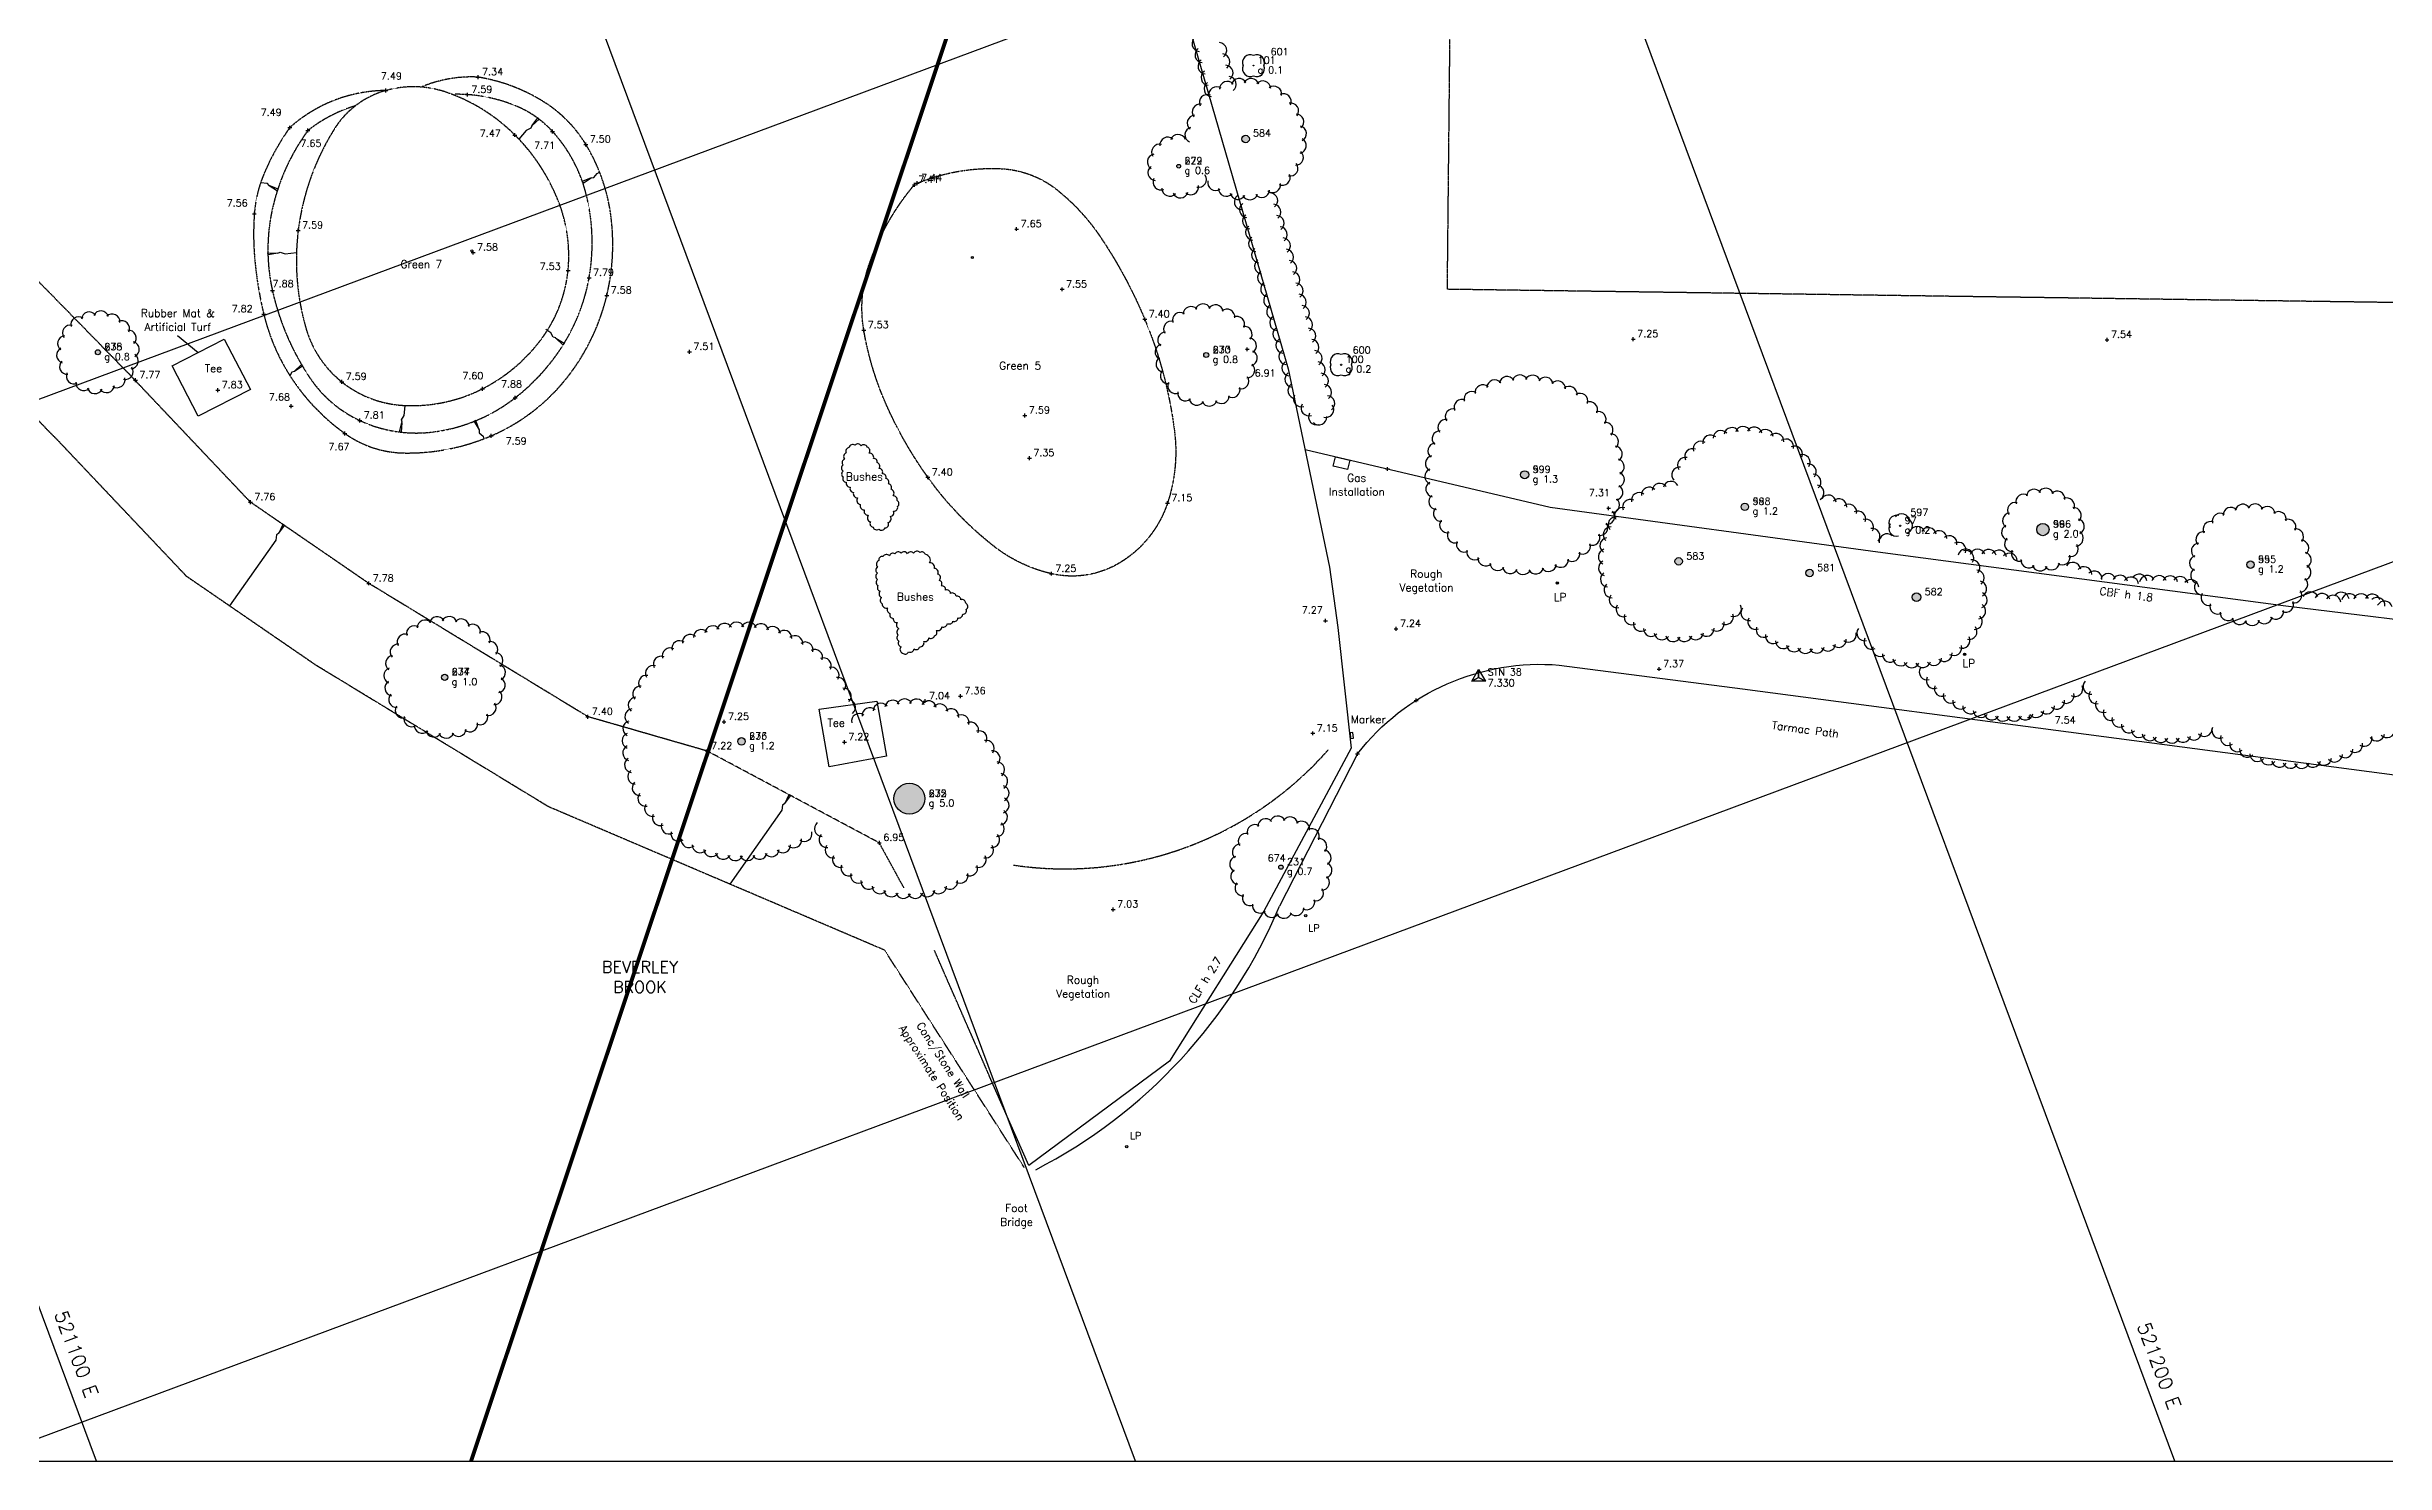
# Model space of a CAD drawing. Extents: x -4000 to 590500, y -6503 to 470250.
# Drawn here: x 92764 to 212822, y -100 to 72631 of the extents above; entities that cross this region are included whole.
import ezdxf
from ezdxf.enums import TextEntityAlignment as Align

# ---------------------------------------------------------------- set-up
doc = ezdxf.new("R2010")
doc.units = 0
doc.header["$LTSCALE"] = 0.0508
doc.linetypes.add('DASHED', pattern=[19.05, 12.7, -6.35])
for name, color, linetype in [('BORDER', 7, 'CONTINUOUS'), ('BOUNDARY', 30, 'CONTINUOUS'), ('CONTROL', 1, 'CONTINUOUS'), ('DETAIL', 5, 'CONTINUOUS'), ('GIRTHTEXT', 4, 'CONTINUOUS'), ('GRID', 253, 'CONTINUOUS'), ('LEVEL', 1, 'CONTINUOUS'), ('OLDNUMBERS', 7, 'CONTINUOUS'), ('ROAD', 4, 'CONTINUOUS'), ('SERVICE', 1, 'CONTINUOUS'), ('SPORTS_PITCH', 5, 'DASHED'), ('TEXT', 7, 'CONTINUOUS'), ('VEGETATION', 3, 'CONTINUOUS'), ('WATER', 6, 'CONTINUOUS')]:
    doc.layers.add(name, color=color, linetype=linetype)
doc.styles.add('ROMANS', font='Romans.shx')

msp = doc.modelspace()

# ---------------------------------------------------------------- hatches: boundary and pattern name
at = {"layer": 'SERVICE', "linetype": 'Continuous'}
h = msp.add_hatch(color=256, dxfattribs=at)
edge = h.paths.add_edge_path()
edge.add_arc((170312, 45090), 60, 0, 360)
h = msp.add_hatch(color=256, dxfattribs=at)
edge = h.paths.add_edge_path()
edge.add_arc((191222, 41439), 60, 0, 360)
h = msp.add_hatch(color=256, dxfattribs=at)
edge = h.paths.add_edge_path()
edge.add_arc((157403, 28019), 60, 0, 360)
edge = h.paths.add_edge_path()
edge.add_arc((148214, 16163), 60, 0, 360)
at = {"layer": 'VEGETATION', "linetype": 'Continuous'}
h = msp.add_hatch(color=256, dxfattribs=at)
edge = h.paths.add_edge_path()
edge.add_arc((67447, 95938), 127, 0, 360)
edge = h.paths.add_edge_path()
edge.add_arc((64553, 105790), 127, 0, 360)
edge = h.paths.add_edge_path()
edge.add_arc((62594, 112602), 127, 0, 360)
edge = h.paths.add_edge_path()
edge.add_arc((61753, 118146), 127, 0, 360)
edge = h.paths.add_edge_path()
edge.add_arc((76054, 78152), 318, 0, 360)
edge = h.paths.add_edge_path()
edge.add_arc((79442, 73825), 191, 0, 360)
edge = h.paths.add_edge_path()
edge.add_arc((82091, 65750), 318, 0, 360)
edge = h.paths.add_edge_path()
edge.add_arc((85860, 65753), 95.5, 0, 360)
edge = h.paths.add_edge_path()
edge.add_arc((95390, 56944), 127, 0, 360)
edge = h.paths.add_edge_path()
edge.add_arc((143121, 120310), 796, 0, 360)
edge = h.paths.add_edge_path()
edge.add_arc((144697, 113733), 398, 0, 360)
edge = h.paths.add_edge_path()
edge.add_arc((143899, 110021), 159, 0, 360)
edge = h.paths.add_edge_path()
edge.add_arc((148589, 107330), 446, 0, 360)
edge = h.paths.add_edge_path()
edge.add_arc((149945, 94034), 477, 0, 360)
edge = h.paths.add_edge_path()
edge.add_arc((145302, 87809), 111, 0, 360)
edge = h.paths.add_edge_path()
edge.add_arc((149995, 89694), 477, 0, 360)
edge = h.paths.add_edge_path()
edge.add_arc((150326, 86837), 47.7, 0, 360)
edge = h.paths.add_edge_path()
edge.add_arc((150188, 86150), 47.7, 0, 360)
edge = h.paths.add_edge_path()
edge.add_arc((151522, 83595), 79.6, 0, 360)
edge = h.paths.add_edge_path()
edge.add_arc((147474, 74929), 102, 0, 360)
edge = h.paths.add_edge_path()
edge.add_arc((154314, 67894), 191, 0, 360)
edge = h.paths.add_edge_path()
edge.add_arc((150878, 66498), 95.5, 0, 360)
edge = h.paths.add_edge_path()
edge.add_arc((152290, 56804), 127, 0, 360)
h = msp.add_hatch(color=256, dxfattribs=at)
edge = h.paths.add_edge_path()
edge.add_arc((154716, 71663), 15.9, 0, 360)
h = msp.add_hatch(color=256, dxfattribs=at)
edge = h.paths.add_edge_path()
edge.add_arc((159220, 56304), 31.8, 0, 360)
h = msp.add_hatch(color=256, dxfattribs=at)
edge = h.paths.add_edge_path()
edge.add_arc((113195, 40258), 159, 0, 360)
edge = h.paths.add_edge_path()
edge.add_arc((128434, 36965), 191, 0, 360)
edge = h.paths.add_edge_path()
edge.add_arc((137049, 34024), 796, 0, 360)
edge = h.paths.add_edge_path()
edge.add_arc((156124, 30506), 111, 0, 360)
edge = h.paths.add_edge_path()
edge.add_arc((168639, 50656), 207, 0, 360)
edge = h.paths.add_edge_path()
edge.add_arc((176545, 46209), 191, 0, 360)
edge = h.paths.add_edge_path()
edge.add_arc((179946, 49008), 191, 0, 360)
edge = h.paths.add_edge_path()
edge.add_arc((183267, 45610), 191, 0, 360)
edge = h.paths.add_edge_path()
edge.add_arc((188757, 44367), 223, 0, 360)
edge = h.paths.add_edge_path()
edge.add_arc((195247, 47842), 318, 0, 360)
edge = h.paths.add_edge_path()
edge.add_arc((205905, 46040), 191, 0, 360)
edge = h.paths.add_edge_path()
edge.add_arc((216710, 44144), 111, 0, 360)
edge = h.paths.add_edge_path()
edge.add_arc((222113, 44669), 159, 0, 360)
edge = h.paths.add_edge_path()
edge.add_arc((187919, 48036), 31.8, 0, 360)

# ---------------------------------------------------------------- linework, layer by layer
at = {"layer": 'BORDER', "flags": 128}
msp.add_lwpolyline([(535000, 0), (535000, 465000), (0, 465000), (0, 0)], close=True, dxfattribs=at)
at = {"layer": 'BOUNDARY', "linetype": 'Continuous', "flags": 128}
for points in [[(53179, 182379), (53830, 182923), (53915, 173450), (54138, 162603), (61584, 161537), (67500, 160838), (93225, 157164), (101764, 155897), (118861, 153732), (130055, 152249), (147287, 149961), (147000, 134542), (146803, 106015), (146719, 95528), (147037, 88786), (156505, 56088), (158628, 45902), (159049, 42804), (159728, 36615), (155246, 28255), (150411, 20539), (143179, 15181), (141171, 19761)], [(157368, 51947), (169948, 48984), (186768, 46700), (207721, 43922), (217517, 42728), (232832, 40513), (244632, 39008), (257170, 37278), (267078, 35994), (276030, 34596)]]:
    msp.add_lwpolyline(points, dxfattribs=at)
at = {"layer": 'BOUNDARY', "linetype": 'DASHED', "flags": 128}
msp.add_lwpolyline([(141171, 19761), (138336, 26237)], dxfattribs=at)
at = {"layer": 'CONTROL', "linetype": 'Continuous', "flags": 128}
msp.add_lwpolyline([(166275, 40251), (166275, 40651), (166621, 40051), (166275, 40251), (165929, 40051), (166275, 40651), (166275, 40251), (166621, 40051), (165929, 40051), (166275, 40251)], dxfattribs=at)
at = {"layer": 'DETAIL', "linetype": 'DASHED', "flags": 128}
for points in [[(126676, 36465), (120546, 38231), (109294, 45079), (103220, 49249), (97026, 55792), (90063, 62905), (82637, 69549), (77885, 80194), (72602, 91181), (67258, 103429), (62455, 117145), (59527, 128270), (56440, 139942), (53161, 152711)], [(135783, 26241), (118518, 33611), (106578, 40879), (99953, 45427), (93424, 52324), (86606, 59289), (78506, 66535), (73348, 78091), (68056, 89097), (62601, 101600), (57670, 115680), (54693, 126995), (51246, 137697), (48768, 145739)], [(136770, 29449), (135510, 31751), (126676, 36465)], [(142950, 15081), (135783, 26241)]]:
    msp.add_lwpolyline(points, dxfattribs=at)
at = {"layer": 'DETAIL', "linetype": 'DASHED'}
for points in [[(114914, 71071, -0.0989463), (118290, 69796, -0.117017), (120442, 67616, -0.1024065), (121716, 64039, -0.0929122), (121519, 59865, -0.1146015), (119341, 55476, -0.1195801), (115581, 52655, -0.1058904), (111114, 51773, -0.1522032), (108070, 52776, -0.0885572), (105404, 55505, -0.0909002), (103903, 58906, -0.0353217), (103447, 61659, -0.0411531), (103421, 64054, -0.0799953), (103887, 66037, -0.0581505), (105242, 68479)], [(106171, 68329, 0.1041824), (104346, 64307, 0.1097968), (104348, 60111, 0.0936094), (106272, 55631, 0.1366734), (108837, 53441, 0.1459465), (112736, 52871, 0.1294109), (116808, 54602, 0.0899451), (119328, 57407, 0.0944971), (120607, 60763, 0.1054825), (120458, 65063, 0.1247487), (118729, 68282, 0.1056521), (116961, 69542, 0.1065022), (113708, 70189)]]:
    msp.add_lwpolyline(points, format="xyb", dxfattribs=at)
msp.add_lwpolyline([(119528, 61151, -0.1327106), (118227, 57717, -0.1193078), (115133, 55071, -0.1303549), (111124, 54214, -0.1569139), (107913, 55422, -0.1561218), (106069, 58177, -0.1012243), (105674, 63204, -0.1096048), (107523, 68401, -0.1866972), (110176, 70383, -0.15228), (113286, 70290, -0.1133072), (116799, 68100, -0.1036727), (119036, 64691, -0.1186513)], format="xyb", close=True, dxfattribs=at)
at = {"layer": 'DETAIL', "flags": 128}
for points in [[(117669, 68575), (117663, 68569), (117615, 68445), (117374, 68335), (117007, 67886)], [(120710, 65904), (120717, 65908), (120849, 65924), (121016, 66130), (121142, 66189)], [(104187, 65507), (104179, 65511), (104095, 65613), (103743, 65651)], [(104620, 62030), (104628, 62030), (104748, 62087), (104999, 61999), (105585, 62070)], [(118903, 57675), (118896, 57680), (118768, 57716), (118636, 57946), (118386, 58115)], [(105482, 55967), (105476, 55962), (105349, 55923), (105249, 55740)], [(111000, 53339), (111002, 53347), (110973, 53477), (111112, 53703), (111159, 54186)], [(114960, 52956), (114964, 52949), (114969, 52816), (115161, 52633), (115209, 52503)], [(161497, 50951), (161697, 50951)], [(161597, 50851), (161597, 51051)], [(104672, 47650), (104668, 47643), (104561, 47564), (104519, 47301), (102141, 43924)], [(162971, 39071), (163171, 39071)], [(163071, 38971), (163071, 39171)], [(159958, 36331), (160158, 36331)], [(160058, 36231), (160058, 36431)], [(130653, 33774), (130649, 33767), (130543, 33687), (130501, 33425), (127832, 29635)]]:
    msp.add_lwpolyline(points, dxfattribs=at)
for points in [[(117669, 68575), (117975, 68974), (118048, 68905)], [(104187, 65507), (104603, 65226), (104651, 65314)], [(120710, 65904), (120248, 65707), (120296, 65619)], [(104620, 62030), (104123, 61955), (104118, 62055)], [(118903, 57675), (119328, 57407), (119266, 57328)], [(105482, 55967), (105901, 56245), (105837, 56322)], [(111000, 53339), (110967, 52838), (110868, 52854)], [(114960, 52956), (114801, 53433), (114710, 53392)], [(104672, 47650), (104974, 48051), (104888, 48103)], [(130653, 33774), (130955, 34175), (130870, 34227)]]:
    msp.add_lwpolyline(points, close=True, dxfattribs=at)
at = {"layer": 'DETAIL', "linetype": 'DASHED', "flags": 128}
msp.add_lwpolyline([(137453, 65624, -0.1093782), (141748, 66371, -0.157611), (144617, 65297, -0.0761071), (146816, 62927, -0.0502987), (149134, 58638, -0.0681057), (150664, 52861, -0.1114694), (150300, 49198, -0.1776871), (147864, 46141, -0.1958416), (144340, 45574, -0.1093191), (141406, 46973, -0.0717346), (137999, 50524, -0.0528721), (135815, 54374, -0.0606076), (134712, 58079, -0.1263156), (134995, 61476, -0.0913095), (137307, 65545)], format="xyb", dxfattribs=at)
at = {"layer": 'DETAIL', "linetype": 'Continuous', "flags": 128}
for points in [[(103228, 55033), (100531, 53670), (99194, 56251), (101867, 57625)], [(135375, 39026), (135875, 36207), (132925, 35651), (132420, 38623)]]:
    msp.add_lwpolyline(points, close=True, dxfattribs=at)
at = {"layer": 'DETAIL', "linetype": 'Continuous'}
for centre in [(114590, 62154), (140284, 61810)]:
    msp.add_circle(centre, 50, dxfattribs=at)
at = {"layer": 'DETAIL', "linetype": 'DASHED'}
for centre, radius, start, end in [((114565, 64453), 6628, 86.98045, 112.85622), ((110232, 62895), 7489, 90.42921, 131.78504), ((110742, 62523), 7390, 106.77078, 128.21429)]:
    msp.add_arc(centre, radius, start, end, dxfattribs=at)
at = {"layer": 'GRID', "linetype": 'Continuous', "flags": 128}
for points in [[(202020, 0), (28875, 465000)], [(148666, 0), (0, 399259)], [(95312, 0), (0, 255972)], [(0, 20153), (535000, 219362)], [(89165, 0), (535000, 166009)]]:
    msp.add_lwpolyline(points, dxfattribs=at)
at = {"layer": 'LEVEL', "flags": 128}
for points in [[(114814, 71071), (115014, 71071)], [(114914, 70971), (114914, 71171)], [(110076, 70383), (110276, 70383)], [(110176, 70283), (110176, 70483)], [(114263, 70172), (114463, 70172)], [(114363, 70072), (114363, 70272)], [(105142, 68479), (105342, 68479)], [(105242, 68379), (105242, 68579)], [(106071, 68329), (106271, 68329)], [(106171, 68229), (106171, 68429)], [(116699, 68100), (116899, 68100)], [(116799, 68000), (116799, 68200)], [(118629, 68282), (118829, 68282)], [(118729, 68182), (118729, 68382)], [(120342, 67616), (120542, 67616)], [(120442, 67517), (120442, 67716)], [(137207, 65545), (137407, 65545)], [(137307, 65445), (137307, 65645)], [(137353, 65624), (137553, 65624)], [(137453, 65524), (137453, 65724)], [(103321, 64054), (103521, 64054)], [(103421, 63954), (103421, 64154)], [(105574, 63204), (105774, 63204)], [(105674, 63104), (105674, 63304)], [(142459, 63272), (142659, 63272)], [(142559, 63172), (142559, 63372)], [(114552, 62063), (114752, 62063)], [(114652, 61963), (114652, 62163)], [(119528, 61051), (119528, 61251)], [(104248, 60111), (104448, 60111)], [(104348, 60011), (104348, 60211)], [(119428, 61151), (119628, 61151)], [(120507, 60763), (120707, 60763)], [(120607, 60663), (120607, 60863)], [(144796, 60178), (144996, 60178)], [(144896, 60078), (144896, 60278)], [(103803, 58906), (104003, 58906)], [(103903, 58806), (103903, 59006)], [(121419, 59865), (121619, 59865)], [(121519, 59765), (121519, 59965)], [(134612, 58079), (134812, 58079)], [(134712, 57979), (134712, 58179)], [(149034, 58638), (149234, 58638)], [(149134, 58538), (149134, 58738)], [(174217, 57513), (174217, 57713)], [(198538, 57486), (198538, 57686)], [(125661, 56968), (125861, 56968)], [(125761, 56868), (125761, 57068)], [(154300, 57096), (154500, 57096)], [(154400, 56996), (154400, 57196)], [(174117, 57613), (174317, 57613)], [(198438, 57586), (198638, 57586)], [(97214, 55509), (97414, 55509)], [(97314, 55409), (97314, 55609)], [(107813, 55422), (108013, 55422)], [(107913, 55322), (107913, 55522)], [(101442, 54996), (101642, 54996)], [(101542, 54896), (101542, 55096)], [(105217, 54179), (105417, 54179)], [(105317, 54079), (105317, 54279)], [(115033, 55071), (115233, 55071)], [(115133, 54971), (115133, 55171)], [(116708, 54602), (116908, 54602)], [(116808, 54502), (116808, 54702)], [(108070, 52676), (108070, 52876)], [(108737, 53441), (108937, 53441)], [(108837, 53341), (108837, 53541)], [(142884, 53692), (143084, 53692)], [(142984, 53592), (142984, 53792)], [(107970, 52776), (108170, 52776)], [(115481, 52655), (115681, 52655)], [(115581, 52555), (115581, 52755)], [(137899, 50524), (138099, 50524)], [(137999, 50424), (137999, 50624)], [(143115, 51512), (143315, 51512)], [(143215, 51412), (143215, 51612)], [(103120, 49249), (103320, 49249)], [(103220, 49149), (103220, 49349)], [(150300, 49098), (150300, 49298)], [(150200, 49198), (150400, 49198)], [(172852, 48932), (173052, 48932)], [(172952, 48832), (172952, 49032)], [(144340, 45474), (144340, 45674)], [(109194, 45079), (109394, 45079)], [(109294, 44979), (109294, 45179)], [(144240, 45574), (144440, 45574)], [(158420, 43062), (158420, 43262)], [(158320, 43162), (158520, 43162)], [(161935, 42749), (162135, 42749)], [(162035, 42649), (162035, 42849)], [(175448, 40681), (175648, 40681)], [(175548, 40581), (175548, 40781)], [(137756, 39036), (137956, 39036)], [(137856, 38936), (137856, 39136)], [(139581, 39290), (139781, 39290)], [(139681, 39190), (139681, 39390)], [(120446, 38231), (120646, 38231)], [(120546, 38131), (120546, 38331)], [(127436, 37964), (127636, 37964)], [(127536, 37864), (127536, 38064)], [(157664, 37380), (157864, 37380)], [(157764, 37280), (157764, 37480)], [(194458, 38191), (194658, 38191)], [(194558, 38091), (194558, 38291)], [(126576, 36465), (126776, 36465)], [(126676, 36365), (126676, 36565)], [(133617, 36927), (133817, 36927)], [(133717, 36827), (133717, 37027)], [(135410, 31751), (135610, 31751)], [(135510, 31651), (135510, 31851)], [(147419, 28336), (147619, 28336)], [(147519, 28236), (147519, 28436)]]:
    msp.add_lwpolyline(points, dxfattribs=at)
at = {"layer": 'ROAD', "linetype": 'Continuous', "flags": 128}
msp.add_lwpolyline([(160058, 36331, -0.2533495), (170419, 40882), (179824, 39668), (215120, 35014), (215765, 39905)], format="xyb", dxfattribs=at)
msp.add_lwpolyline([(160058, 36331), (156056, 28508)], dxfattribs=at)
at = {"layer": 'ROAD', "linetype": 'Continuous'}
msp.add_arc((131153, 38982), 27016, 297.27991, 337.18875, dxfattribs=at)
at = {"layer": 'SERVICE', "linetype": 'Continuous', "flags": 128}
for points in [[(158926, 51580), (159656, 51408), (159541, 50922), (158811, 51094)], [(159696, 37113), (159845, 37124), (159823, 37423), (159674, 37412)]]:
    msp.add_lwpolyline(points, close=True, dxfattribs=at)
at = {"layer": 'SERVICE', "linetype": 'Continuous'}
for centre in [(170312, 45090), (191222, 41439), (157403, 28019), (148214, 16163)]:
    msp.add_circle(centre, 60, dxfattribs=at)
at = {"layer": 'SPORTS_PITCH', "linetype": 'DASHED', "flags": 128}
msp.add_lwpolyline([(267360, 133859), (266412, 58753), (164672, 60177), (165444, 135306), (267360, 133859)], dxfattribs=at)
at = {"layer": 'TEXT', "linetype": 'Continuous', "flags": 128}
msp.add_lwpolyline([(99475, 57808), (100530, 56938)], dxfattribs=at)
at = {"layer": 'VEGETATION', "linetype": 'Continuous', "flags": 128}
for points in [[(135213, 51488, 0.5205671), (134979, 51762, 0.5205671), (134883, 52077, 0.5205671), (134568, 52146, 0.5205671), (134266, 52173, 0.5205671), (133950, 52050, 0.5205671), (133813, 51776, 0.5205671), (133717, 51460, 0.5205671), (133648, 51159, 0.5205671), (133648, 50843, 0.5205671), (133648, 50541, 0.5205671), (133813, 50267, 0.5205671), (134019, 50020, 0.5205671), (134183, 49746, 0.5205671), (134389, 49472, 0.5205671), (134527, 49129, 0.5205671), (134732, 48855, 0.5205671), (134938, 48580, 0.5205671), (135048, 48238, 0.5205671), (135185, 47963, 0.5205671), (135487, 47867, 0.5205671), (135803, 47922, 0.5205671), (135967, 48196, 0.5205671), (136077, 48512, 0.5205671), (136242, 48786, 0.5205671), (136448, 49019, 0.5205671), (136420, 49335, 0.5205671), (136214, 49568, 0.5205671), (136118, 49911, 0.5205671), (135981, 50185, 0.5205671), (135844, 50459, 0.5205671), (135665, 50706, 0.5205671), (135501, 50980, 0.5205671), (135391, 51282, 0.5205671), (135213, 51488)], [(137878, 46557, 0.5205671), (137593, 46657, 0.5205671), (137265, 46628, 0.5205671), (136951, 46600, 0.5205671), (136623, 46628, 0.5205671), (136309, 46600, 0.5205671), (136024, 46486, 0.5205671), (135696, 46457, 0.5205671), (135482, 46244, 0.5205671), (135411, 45916, 0.5205671), (135411, 45602, 0.5205671), (135411, 45274, 0.5205671), (135439, 44961, 0.5205671), (135553, 44676, 0.5205671), (135625, 44348, 0.5205671), (135653, 44034, 0.5205671), (135938, 43821, 0.5205671), (136052, 43536, 0.5205671), (136224, 43279, 0.5205671), (136438, 43065, 0.5205671), (136509, 42752, 0.5205671), (136480, 42424, 0.5205671), (136509, 42110, 0.5205671), (136623, 41825, 0.5205671), (136694, 41497, 0.5205671), (137008, 41569, 0.5205671), (137293, 41711, 0.5205671), (137578, 41811, 0.5205671), (137792, 42096, 0.5205671), (138049, 42281, 0.5205671), (138334, 42381, 0.5205671), (138434, 42666, 0.5205671), (138719, 42851, 0.5205671), (139005, 43022, 0.5205671), (139290, 43136, 0.5205671), (139546, 43308, 0.5205671), (139789, 43493, 0.5205671), (139974, 43735, 0.5205671), (139946, 44063, 0.5205671), (139689, 44234, 0.5205671), (139447, 44419, 0.5205671), (139161, 44562, 0.5205671), (138905, 44733, 0.5205671), (138691, 44947, 0.5205671), (138591, 45232, 0.5205671), (138520, 45559, 0.5205671), (138334, 45844, 0.5205671), (138092, 46129, 0.5205671), (137878, 46557)]]:
    msp.add_lwpolyline(points, format="xyb", close=True, dxfattribs=at)
at = {"layer": 'VEGETATION', "linetype": 'Continuous'}
for centre, radius in [((154716, 71663), 15.9), ((154314, 67894), 191), ((150878, 66498), 95.5), ((95390, 56944), 127), ((152290, 56804), 127), ((159220, 56304), 31.8), ((168639, 50656), 207), ((179946, 49008), 191), ((187919, 48036), 31.8), ((195247, 47842), 318), ((176545, 46209), 191), ((183267, 45610), 191), ((205905, 46040), 191), ((188757, 44367), 223), ((113195, 40258), 159), ((128434, 36965), 191), ((137049, 34024), 796), ((156124, 30506), 111)]:
    msp.add_circle(centre, radius, dxfattribs=at)
for centre, start, end in [((151961, 72794), 125.35207, 264.6238), ((152116, 72213), 125.35207, 264.6238), ((152945, 72443), 306.07141, 85.34315), ((153108, 71864), 306.07141, 85.34315), ((154553, 71826), 65.36413, 204.63586), ((154879, 71826), 335.36413, 114.63586), ((152271, 71633), 125.35207, 264.6238), ((152427, 71052), 125.35207, 264.6238), ((153375, 70454), 40.5887, 179.86043), ((153270, 71286), 306.07141, 85.34315), ((153433, 70707), 306.07141, 85.34315), ((153978, 70601), 27.54378, 166.81552), ((154553, 71500), 155.36413, 294.63586), ((154598, 70608), 14.49887, 153.7706), ((154879, 71500), 245.36413, 24.63586), ((155204, 70475), 1.45396, 140.72569), ((151970, 69283), 79.72344, 218.99517), ((152345, 69778), 66.67853, 205.95026), ((152582, 70472), 125.35207, 264.6238), ((152821, 70175), 53.63361, 192.90534), ((155764, 70208), 348.40904, 127.68077), ((156250, 69823), 335.36413, 114.63586), ((156636, 69337), 322.31921, 101.59094), ((151597, 68108), 105.81327, 245.085), ((151717, 68717), 92.76836, 232.04009), ((156902, 68777), 309.2743, 88.54603), ((157035, 68171), 296.22938, 75.50111), ((149888, 67228), 73.95406, 213.22579), ((150310, 67589), 47.86423, 187.13596), ((150848, 67728), 21.7744, 161.04613), ((156881, 66948), 270.13955, 49.41128), ((157028, 67551), 283.18447, 62.4562), ((149668, 66719), 100.04389, 239.31562), ((149694, 66164), 126.13372, 265.40545), ((151901, 65814), 256.58287, 35.8546), ((156205, 65917), 244.04972, 23.32145), ((156602, 66394), 257.09464, 36.36637), ((149962, 65677), 152.22355, 291.49528), ((150416, 65358), 178.31338, 317.58511), ((150965, 65271), 204.40321, 343.67494), ((151496, 65434), 230.49304, 9.76477), ((152769, 65644), 165.78023, 305.05196), ((153317, 65352), 178.82515, 318.09688), ((153916, 65191), 191.87006, 331.14179), ((154136, 64667), 125.35207, 264.6238), ((154536, 65170), 204.91498, 344.18671), ((155145, 65289), 217.95989, 357.23162), ((155711, 65543), 231.00481, 10.27654), ((155561, 64728), 306.07141, 85.34315), ((154398, 64262), 125.35207, 264.6238), ((154554, 63681), 125.35207, 264.6238), ((155724, 64149), 306.07141, 85.34315), ((155887, 63571), 306.07141, 85.34315), ((154709, 63101), 125.35207, 264.6238), ((154864, 62520), 125.35207, 264.6238), ((156049, 62992), 306.07141, 85.34315), ((156212, 62414), 306.07141, 85.34315), ((155020, 61940), 125.35207, 264.6238), ((155175, 61359), 125.35207, 264.6238), ((156375, 61835), 306.07141, 85.34315), ((156537, 61257), 306.07141, 85.34315), ((155331, 60779), 125.35207, 264.6238), ((155486, 60198), 125.35207, 264.6238), ((156700, 60678), 306.07141, 85.34315), ((156863, 60100), 306.07141, 85.34315), ((94942, 58615), 35.36413, 174.63586), ((95540, 58668), 15.36413, 154.63586), ((96121, 58512), 355.36413, 134.63586), ((150954, 58590), 57.18231, 196.45404), ((151511, 58894), 40.81867, 180.0904), ((152131, 59029), 24.45503, 163.72676), ((152764, 58984), 8.0914, 147.36313), ((153359, 58762), 351.72776, 130.99949), ((155641, 59618), 125.35207, 264.6238), ((155797, 59037), 125.35207, 264.6238), ((157026, 59521), 306.07141, 85.34315), ((157188, 58943), 306.07141, 85.34315), ((93718, 57392), 95.36413, 234.63586), ((93972, 57936), 75.36413, 214.63586), ((94397, 58361), 55.36413, 194.63586), ((96613, 58167), 335.36413, 114.63586), ((96958, 57675), 315.36413, 94.63586), ((150200, 57584), 89.90958, 229.18131), ((150505, 58141), 73.54594, 212.81767), ((153867, 58381), 335.36413, 114.63586), ((154248, 57873), 319.00049, 98.27222), ((154470, 57278), 302.63685, 81.90858), ((155952, 58457), 125.35207, 264.6238), ((156108, 57876), 125.35207, 264.6238), ((157351, 58364), 306.07141, 85.34315), ((157514, 57786), 306.07141, 85.34315), ((93666, 56793), 115.36413, 254.63586), ((93821, 56213), 135.36413, 274.63586), ((97061, 56496), 275.36413, 54.63586), ((97113, 57095), 295.36413, 74.63586), ((150065, 56963), 106.27322, 245.54495), ((150111, 56330), 122.63685, 261.90858), ((154515, 56645), 286.27322, 65.54495), ((156263, 57296), 125.35207, 264.6238), ((156419, 56715), 125.35207, 264.6238), ((156574, 56135), 125.35207, 264.6238), ((157676, 57207), 306.07141, 85.34315), ((157839, 56629), 306.07141, 85.34315), ((158002, 56050), 306.07141, 85.34315), ((159057, 56467), 65.36413, 204.63586), ((159383, 56467), 335.36413, 114.63586), ((94166, 55720), 155.36413, 294.63586), ((94658, 55376), 175.36413, 314.63586), ((95837, 55272), 215.36413, 354.63586), ((96382, 55526), 235.36413, 14.63586), ((96807, 55951), 255.36413, 34.63586), ((150333, 55735), 139.00049, 278.27222), ((150713, 55227), 155.36413, 294.63586), ((154076, 55468), 253.54594, 32.81767), ((154380, 56025), 269.90958, 49.18131), ((156729, 55554), 125.35207, 264.6238), ((156885, 54974), 125.35207, 264.6238), ((158164, 55472), 306.07141, 85.34315), ((158327, 54893), 306.07141, 85.34315), ((159057, 56141), 155.36413, 294.63586), ((159383, 56141), 245.36413, 24.63586), ((166492, 54871), 47.36413, 186.63586), ((167099, 55129), 39.36413, 178.63586), ((167737, 55300), 31.36413, 170.63586), ((168392, 55380), 23.36413, 162.63586), ((169052, 55369), 15.36413, 154.63586), ((169704, 55265), 7.36413, 146.63586), ((170335, 55072), 359.36413, 138.63586), ((95239, 55220), 195.36413, 334.63586), ((151221, 54847), 171.72776, 310.99949), ((151816, 54625), 188.0914, 327.36313), ((152449, 54579), 204.45503, 343.72676), ((153070, 54714), 220.81867, 0.0904), ((153627, 55019), 237.18231, 16.45404), ((157174, 54541), 150.30293, 289.57466), ((157560, 54080), 150.30293, 289.57466), ((158437, 54001), 255.58374, 34.85547), ((158490, 54315), 306.07141, 85.34315), ((164963, 53633), 71.36413, 210.63586), ((165413, 54116), 63.36413, 202.63586), ((165926, 54531), 55.36413, 194.63586), ((170933, 54794), 351.36413, 130.63586), ((171486, 54434), 343.36413, 122.63586), ((171984, 54001), 335.36413, 114.63586), ((157946, 53619), 150.30293, 289.57466), ((158080, 53614), 224.28687, 3.5586), ((164285, 52505), 87.36413, 226.63586), ((164585, 53093), 79.36413, 218.63586), ((172417, 53503), 327.36413, 106.63586), ((172777, 52950), 319.36413, 98.63586), ((178713, 52529), 39.65811, 178.92984), ((179275, 52678), 30.73054, 170.00227), ((179852, 52737), 21.80296, 161.07469), ((180432, 52707), 12.87538, 152.14711), ((181000, 52586), 3.9478, 143.21953), ((164070, 51881), 95.36413, 234.63586), ((173056, 52351), 311.36413, 90.63586), ((173249, 51720), 303.36413, 82.63586), ((177259, 51596), 66.44085, 205.71258), ((177693, 51981), 57.51327, 196.785), ((178182, 52295), 48.58569, 187.85742), ((181543, 52379), 355.02022, 134.29195), ((182047, 52091), 346.09264, 125.36437), ((182500, 51727), 337.16506, 116.43679), ((182891, 51298), 328.23748, 107.50921), ((163910, 50574), 111.36413, 250.63586), ((163944, 51233), 103.36413, 242.63586), ((173352, 51068), 295.36413, 74.63586), ((173363, 50409), 287.36413, 66.63586), ((176595, 50647), 84.29601, 223.56774), ((176890, 51148), 75.36843, 214.64016), ((183210, 50814), 319.3099, 98.58163), ((183451, 50285), 310.38232, 89.65405), ((163967, 49916), 119.36413, 258.63586), ((164116, 49273), 127.36413, 266.63586), ((173112, 49116), 271.36413, 50.63586), ((173283, 49754), 279.36413, 58.63586), ((174061, 48992), 62.12781, 201.39954), ((174523, 49344), 53.20023, 192.47196), ((175034, 49620), 44.27265, 183.54438), ((175581, 49813), 35.34507, 174.6168), ((176152, 49919), 26.41749, 165.68922), ((183607, 49726), 301.45474, 80.72647), ((184230, 49213), 5.39982, 144.67155), ((184777, 49020), 356.47224, 135.74397), ((193829, 48834), 75.36413, 214.63586), ((194254, 49259), 55.36413, 194.63586), ((194799, 49513), 35.36413, 174.63586), ((195398, 49566), 15.36413, 154.63586), ((195978, 49410), 355.36413, 134.63586), ((196470, 49065), 335.36413, 114.63586), ((164352, 48657), 135.36413, 274.63586), ((164672, 48080), 143.36413, 282.63586), ((172514, 47943), 255.36413, 34.63586), ((172854, 48509), 263.36413, 42.63586), ((173327, 48096), 79.98297, 219.2547), ((173659, 48572), 71.05539, 210.32712), ((185288, 48744), 347.54466, 126.81639), ((185750, 48393), 338.61708, 117.88882), ((186152, 47974), 329.68951, 108.96124), ((187731, 47903), 145.69501, 284.96674), ((187733, 48172), 74.27437, 213.5461), ((187989, 48256), 2.85374, 142.12547), ((188150, 48041), 291.4331, 70.70483), ((193523, 47691), 115.36413, 254.63586), ((193575, 48290), 95.36413, 234.63586), ((196815, 48573), 315.36413, 94.63586), ((196971, 47993), 295.36413, 74.63586), ((203866, 47855), 68.69746, 207.96919), ((204339, 48277), 55.36413, 194.63586), ((204897, 48578), 42.03079, 181.30252), ((205510, 48742), 28.69746, 167.96919), ((206143, 48760), 15.36413, 154.63586), ((206764, 48632), 2.03079, 141.30252), ((207339, 48364), 348.69746, 127.96919), ((207836, 47971), 335.36413, 114.63586), ((165069, 47553), 151.36413, 290.63586), ((165536, 47086), 159.36413, 298.63586), ((171616, 46980), 239.36413, 18.63586), ((172099, 47430), 247.36413, 26.63586), ((172822, 46443), 106.76571, 246.03744), ((172904, 47018), 97.83813, 237.10986), ((173074, 47574), 88.91055, 228.18228), ((186484, 47497), 320.76193, 100.03366), ((187242, 47220), 48.33866, 187.61039), ((188798, 47598), 19.64551, 158.91724), ((189369, 47539), 9.44256, 148.71429), ((189921, 47381), 359.23962, 138.51135), ((190437, 47127), 349.03667, 128.3084), ((190899, 46786), 338.83372, 118.10545), ((191288, 46440), 29.25154, 168.52327), ((191897, 46437), 22.13559, 161.40732), ((193679, 47111), 135.36413, 274.63586), ((196664, 46849), 255.36413, 34.63586), ((196918, 47394), 275.36413, 54.63586), ((203268, 46747), 95.36413, 234.63586), ((203502, 47336), 82.03079, 221.30252), ((208229, 47473), 322.03079, 101.30252), ((208497, 46899), 308.69746, 87.96919), ((166063, 46689), 167.36413, 306.63586), ((166640, 46369), 175.36413, 314.63586), ((167256, 46132), 183.36413, 322.63586), ((167899, 45984), 191.36413, 330.63586), ((168557, 45927), 199.36413, 338.63586), ((169216, 45961), 207.36413, 346.63586), ((169864, 46087), 215.36413, 354.63586), ((170488, 46302), 223.36413, 2.63586), ((171076, 46601), 231.36413, 10.63586), ((172831, 45863), 115.69328, 254.96502), ((191294, 46368), 328.63077, 107.9025), ((191608, 45887), 318.42783, 97.69956), ((191832, 45358), 308.22488, 87.49661), ((192466, 46419), 15.01964, 154.29137), ((192985, 46387), 7.90369, 147.17542), ((193532, 46230), 0.78774, 140.05947), ((194023, 46618), 155.36413, 294.63586), ((194516, 46274), 175.36413, 314.63586), ((195096, 46118), 195.36413, 334.63586), ((195695, 46170), 215.36413, 354.63586), ((196239, 46424), 235.36413, 14.63586), ((196790, 45756), 8.20984, 147.48157), ((197357, 45534), 1.09389, 140.36562), ((197881, 45313), 353.97794, 133.24967), ((203176, 46120), 108.69746, 247.96919), ((203231, 45488), 122.03079, 261.30252), ((208607, 45644), 282.03079, 61.30252), ((208625, 46278), 295.36413, 74.63586), ((172930, 45291), 124.62086, 263.89259), ((173116, 44741), 133.54844, 272.82017), ((173386, 44226), 142.47602, 281.74775), ((191959, 44798), 298.02193, 77.29366), ((191984, 44224), 287.81898, 67.09071), ((198602, 45183), 21.56271, 160.83444), ((199205, 45097), 14.44676, 153.71849), ((199766, 45004), 7.33081, 146.60254), ((200184, 45154), 7.90369, 147.17542), ((200601, 45080), 29.25154, 168.52327), ((201210, 45076), 22.13559, 161.40732), ((201779, 45059), 15.01964, 154.29137), ((202298, 45027), 7.90369, 147.17542), ((202845, 44870), 0.78774, 140.05947), ((203431, 44886), 135.36413, 274.63586), ((203764, 44347), 148.69746, 287.96919), ((208142, 44474), 255.36413, 34.63586), ((208443, 45032), 268.69746, 47.96919), ((208984, 44249), 21.56271, 160.83444), ((209587, 44164), 14.44676, 153.71849), ((210148, 44070), 7.33081, 146.60254), ((210566, 44221), 7.90369, 147.17542), ((210983, 44147), 29.25154, 168.52327), ((211592, 44143), 22.13559, 161.40732), ((212161, 44125), 15.01964, 154.29137), ((112799, 42960), 28.69746, 167.96919), ((113433, 42978), 15.36413, 154.63586), ((114053, 42850), 2.03079, 141.30252), ((173732, 43760), 151.4036, 290.67533), ((174146, 43353), 160.33118, 299.60291), ((178959, 43365), 240.6794, 19.95113), ((179371, 43774), 249.60697, 28.87871), ((180143, 43569), 143.51846, 282.79019), ((180498, 43109), 152.44604, 291.71777), ((191732, 43108), 267.41309, 46.68482), ((191908, 43655), 277.61603, 56.88776), ((204212, 43898), 162.03079, 301.30252), ((204751, 43566), 175.36413, 314.63586), ((205353, 43366), 188.69746, 327.96919), ((206612, 43403), 215.36413, 354.63586), ((207201, 43637), 228.69746, 7.96919), ((207720, 44000), 242.03079, 21.30252), ((212407, 43954), 352.60589, 131.87762), ((212790, 43773), 13.95374, 153.22547), ((111155, 42074), 68.69746, 207.96919), ((111629, 42495), 55.36413, 194.63586), ((112187, 42796), 42.03079, 181.30252), ((114628, 42582), 348.69746, 127.96919), ((115125, 42189), 335.36413, 114.63586), ((115518, 41692), 322.03079, 101.30252), ((125260, 41736), 53.99962, 193.27135), ((125796, 42052), 47.77453, 187.04626), ((126363, 42308), 41.54943, 180.82116), ((126955, 42501), 35.32434, 174.59607), ((127564, 42629), 29.09925, 168.37098), ((128183, 42690), 22.87415, 162.14588), ((128805, 42683), 16.64906, 155.92079), ((129423, 42609), 10.42396, 149.69569), ((130029, 42469), 4.19887, 143.4706), ((130617, 42263), 357.97378, 137.24551), ((131178, 41995), 351.74868, 131.02041), ((131708, 41668), 345.52359, 124.79532), ((174618, 43015), 169.25876, 308.53049), ((175137, 42755), 178.18634, 317.45807), ((175690, 42578), 187.11392, 326.38565), ((176264, 42489), 196.0415, 335.31323), ((176845, 42491), 204.96908, 344.24081), ((177418, 42582), 213.89666, 353.16839), ((177971, 42762), 222.82424, 2.09597), ((178488, 43025), 231.75182, 11.02355), ((180919, 42710), 161.37362, 300.64535), ((181398, 42381), 170.3012, 309.57293), ((181921, 42130), 179.22878, 318.50051), ((184754, 42189), 223.86668, 3.13841), ((185267, 42461), 232.79426, 12.06599), ((186099, 42532), 144.97771, 284.24944), ((186466, 42091), 155.18066, 294.45239), ((191106, 42150), 247.00719, 26.27892), ((191462, 42601), 257.21014, 36.48187), ((205985, 43311), 202.03079, 341.30252), ((110557, 40965), 95.36413, 234.63586), ((110791, 41554), 82.03079, 221.30252), ((115786, 41117), 308.69746, 87.96919), ((115915, 40496), 295.36413, 74.63586), ((123899, 40468), 72.6749, 211.94663), ((124306, 40939), 66.44981, 205.72154), ((124761, 41363), 60.22472, 199.49645), ((132198, 41285), 339.29849, 118.57022), ((132645, 40852), 333.0734, 112.34513), ((182478, 41963), 188.15636, 327.42809), ((183053, 41885), 197.08394, 336.35567), ((183634, 41897), 206.01152, 345.28325), ((184205, 41999), 214.9391, 354.21083), ((186905, 41721), 165.38361, 304.65534), ((187403, 41434), 175.58656, 314.85829), ((187944, 41241), 185.7895, 325.06123), ((188511, 41146), 195.99245, 335.26418), ((189085, 41154), 206.1954, 345.46713), ((189650, 41263), 216.39835, 355.67008), ((190185, 41470), 226.60129, 5.87303), ((190676, 41769), 236.80424, 16.07597), ((110465, 40338), 108.69746, 247.96919), ((110521, 39706), 122.03079, 261.30252), ((115896, 39863), 282.03079, 61.30252), ((123250, 39408), 85.12509, 224.39682), ((123546, 39956), 78.9, 218.17173), ((133041, 40372), 326.84831, 106.12004), ((133383, 39852), 320.62321, 99.89494), ((133667, 39299), 314.39812, 93.66985), ((189302, 40520), 146.43498, 285.70671), ((189665, 40077), 152.77335, 292.04508), ((190073, 39676), 159.11173, 298.38346), ((196895, 39670), 241.51061, 20.78234), ((197710, 39788), 137.21571, 276.48744), ((110720, 39104), 135.36413, 274.63586), ((111053, 38565), 148.69746, 287.96919), ((115431, 38692), 255.36413, 34.63586), ((115732, 39250), 268.69746, 47.96919), ((122846, 38233), 97.57528, 236.84701), ((123016, 38832), 91.35019, 230.62192), ((133890, 38717), 308.17302, 87.44475), ((135018, 38297), 45.7787, 185.05043), ((135591, 38524), 38.30859, 177.58032), ((136189, 38676), 30.83848, 170.11021), ((136801, 38748), 23.36836, 162.64009), ((137417, 38740), 15.89825, 155.16998), ((138027, 38652), 8.42814, 147.69987), ((138620, 38486), 0.95802, 140.22975), ((139187, 38244), 353.48791, 132.75964), ((190524, 39323), 165.4501, 304.72183), ((191011, 39022), 171.78848, 311.06021), ((191528, 38776), 178.12685, 317.39859), ((192069, 38589), 184.46523, 323.73696), ((194897, 38587), 216.15711, 355.42884), ((195439, 38773), 222.49548, 1.76721), ((195956, 39017), 228.83386, 8.10559), ((196444, 39318), 235.17223, 14.44396), ((197998, 39297), 144.33166, 283.60339), ((198345, 38846), 151.44761, 290.71934), ((198744, 38441), 158.56356, 297.83529), ((111501, 38117), 162.03079, 301.30252), ((112041, 37784), 175.36413, 314.63586), ((112642, 37584), 188.69746, 327.96919), ((113274, 37529), 202.03079, 341.30252), ((113901, 37621), 215.36413, 354.63586), ((114490, 37855), 228.69746, 7.96919), ((115010, 38219), 242.03079, 21.30252), ((122703, 36999), 110.02547, 249.2972), ((122741, 37620), 103.80037, 243.0721), ((134480, 37997), 53.24881, 192.52054), ((139717, 37930), 346.0178, 125.28953), ((140203, 37550), 338.54769, 117.81942), ((140634, 37110), 331.07757, 110.3493), ((192628, 38463), 190.80361, 330.07534), ((193197, 38399), 197.14198, 336.41371), ((193769, 38399), 203.48036, 342.75209), ((194338, 38461), 209.81873, 349.09046), ((199191, 38089), 165.67951, 304.95125), ((199678, 37795), 172.79547, 312.0672), ((200198, 37564), 179.91142, 319.18315), ((200742, 37399), 187.02737, 326.2991), ((202438, 37320), 208.37522, 347.64695), ((202995, 37434), 215.49117, 354.7629), ((203534, 37616), 222.60712, 1.87885), ((204319, 37526), 157.55442, 296.82615), ((204760, 37156), 163.21481, 302.48654), ((211744, 37112), 236.79983, 16.07156), ((212382, 37390), 213.44507, 352.7168), ((212922, 37555), 221.31484, 0.58657), ((122734, 36377), 116.25056, 255.52229), ((122831, 35762), 122.47566, 261.74739), ((141005, 36617), 323.60746, 102.87919), ((141308, 36081), 316.13735, 95.40908), ((201303, 37302), 194.14332, 333.41505), ((201871, 37276), 201.25927, 340.531), ((205235, 36831), 168.87519, 308.14692), ((205741, 36555), 174.53558, 313.80731), ((206271, 36330), 180.19597, 319.4677), ((206820, 36158), 185.85635, 325.12808), ((209671, 36141), 214.15828, 353.43002), ((210223, 36305), 219.81867, 359.0904), ((210756, 36524), 225.47906, 4.75079), ((211264, 36794), 231.13944, 10.41117), ((122994, 35162), 128.70075, 267.97248), ((123222, 34583), 134.92584, 274.19757), ((141540, 35510), 308.66724, 87.93897), ((141695, 34913), 301.19712, 80.46885), ((207384, 36042), 191.51674, 330.78847), ((207957, 35982), 197.17713, 336.44886), ((208533, 35978), 202.83751, 342.10924), ((209106, 36031), 208.4979, 347.76963), ((123511, 34032), 141.15094, 280.42267), ((123858, 33515), 147.37603, 286.64776), ((141767, 33685), 286.2569, 65.52863), ((141771, 34302), 293.72701, 72.99874), ((124259, 33039), 153.60113, 292.87286), ((124709, 32610), 159.82622, 299.09795), ((132576, 32483), 129.38453, 268.65626), ((141520, 32480), 271.31667, 50.5884), ((141683, 33075), 278.78678, 58.05851), ((154788, 32292), 57.18231, 196.45404), ((155345, 32596), 40.81867, 180.0904), ((155965, 32731), 24.45503, 163.72676), ((156598, 32686), 8.0914, 147.36313), ((157193, 32464), 351.72776, 130.99949), ((157701, 32084), 335.36413, 114.63586), ((125204, 32232), 166.05131, 305.32304), ((125736, 31909), 172.27641, 311.54814), ((126300, 31646), 178.5015, 317.77323), ((126889, 31446), 184.7266, 323.99833), ((127497, 31311), 190.95169, 330.22342), ((129356, 31309), 209.62697, 348.8987), ((129964, 31442), 215.85207, 355.1238), ((130554, 31641), 222.07716, 1.34889), ((131119, 31902), 228.30225, 7.57398), ((131652, 32223), 234.52735, 13.79908), ((132815, 31914), 136.85464, 276.12637), ((133125, 31382), 144.32475, 283.59648), ((140971, 31380), 256.37645, 35.64818), ((141281, 31912), 263.84656, 43.11829), ((154034, 31286), 89.90958, 229.18131), ((154339, 31843), 73.54594, 212.81767), ((158082, 31575), 319.00049, 98.27222), ((158304, 30981), 302.63685, 81.90858), ((128115, 31243), 197.17678, 336.44851), ((128737, 31242), 203.40188, 342.67361), ((133502, 30894), 151.79487, 291.0666), ((133939, 30459), 159.26498, 298.53671), ((134429, 30085), 166.73509, 306.00682), ((139667, 30084), 233.96611, 13.23784), ((140157, 30458), 241.43622, 20.70795), ((140594, 30892), 248.90633, 28.17806), ((153899, 30666), 106.27322, 245.54495), ((153945, 30032), 122.63685, 261.90858), ((158214, 29727), 269.90958, 49.18131), ((158349, 30347), 286.27322, 65.54495), ((134963, 29778), 174.2052, 313.47694), ((135533, 29543), 181.67532, 320.94705), ((136128, 29384), 189.14543, 328.41716), ((136739, 29304), 196.61554, 335.88727), ((137356, 29304), 204.08566, 343.35739), ((137967, 29384), 211.55577, 350.8275), ((138562, 29543), 219.02588, 358.29761), ((139132, 29777), 226.49599, 5.76772), ((154167, 29437), 139.00049, 278.27222), ((154547, 28929), 155.36413, 294.63586), ((157461, 28721), 237.18231, 16.45404), ((157910, 29170), 253.54594, 32.81767), ((155055, 28549), 171.72776, 310.99949), ((155650, 28327), 188.0914, 327.36313), ((156283, 28282), 204.45503, 343.72676), ((156904, 28417), 220.81867, 0.0904)]:
    msp.add_arc(centre, 400, start, end, dxfattribs=at)
at = {"layer": 'VEGETATION', "linetype": 'DASHED'}
msp.add_arc((145034, 48430), 18011, 261.55934, 318.6447, dxfattribs=at)
at = {"layer": 'WATER', "linetype": 'Continuous', "const_width": 200, "flags": 128}
msp.add_lwpolyline([(114544, 0), (261622, 440305)], dxfattribs=at)

# ---------------------------------------------------------------- texts
at = {"layer": 'CONTROL', "style": 'ROMANS'}
for s, p in [('STN 38', (166735, 40351)), ('7.330', (166735, 39791))]:
    msp.add_text(s, height=360, dxfattribs=at).set_placement(p)
at = {"layer": 'GIRTHTEXT', "style": 'ROMANS'}
for s, p in [('g 0.1', (154932, 71263)), ('g 0.6', (151174, 66098)), ('g 0.8', (95717, 56544)), ('g 0.8', (152618, 56404)), ('g 0.2', (159452, 55904)), ('g 1.3', (169046, 50256)), ('g 1.2', (180337, 48608)), ('g 0.2', (188151, 47636)), ('g 2.0', (195765, 47442)), ('g 1.2', (206296, 45640)), ('g 1.0', (113554, 39858)), ('g 1.2', (128825, 36565)), ('g 5.0', (138044, 33624)), ('g 0.7', (156436, 30106))]:
    msp.add_text(s, height=360, dxfattribs=at).set_placement(p)
at = {"layer": 'GRID', "linetype": 'Continuous', "style": 'ROMANS'}
for s, p in [('521100 E', (93141, 7567)), ('521200 E', (200073, 6964))]:
    msp.add_text(s, height=700, rotation=290.42304, dxfattribs=at).set_placement(p)
at = {"layer": 'LEVEL', "style": 'ROMANS'}
for s, p in [('7.49', (109914, 70945)), ('7.34', (115114, 71171)), ('7.59', (114563, 70272)), ('7.49', (103746, 69079)), ('7.65', (105789, 67494)), ('7.47', (114994, 68007)), ('7.71', (117786, 67385)), ('7.50', (120642, 67716)), ('7.44', (137653, 65724)), ('7.41', (137507, 65645)), ('7.56', (102002, 64424)), ('7.59', (105874, 63304)), ('7.65', (142759, 63372)), ('7.58', (114852, 62163)), ('7.53', (118070, 61174)), ('7.88', (104355, 60288)), ('7.79', (120807, 60863)), ('7.58', (121719, 59965)), ('7.55', (145096, 60278)), ('7.82', (102252, 59006)), ('7.40', (149334, 58738)), ('7.53', (134912, 58179)), ('7.25', (174417, 57713)), ('7.54', (198738, 57686)), ('7.51', (125961, 57068)), ('7.77', (97514, 55609)), ('7.83', (101742, 55096)), ('7.59', (108113, 55522)), ('7.60', (114099, 55556)), ('7.88', (116083, 55138)), ('6.91', (154776, 55697)), ('7.68', (104168, 54472)), ('7.59', (143184, 53792)), ('7.81', (109037, 53541)), ('7.67', (107229, 51913)), ('7.59', (116321, 52215)), ('7.35', (143415, 51612)), ('7.40', (138199, 50624)), ('7.76', (103420, 49349)), ('7.15', (150500, 49298)), ('7.31', (171936, 49558)), ('7.25', (144540, 45674)), ('7.78', (109494, 45179)), ('7.27', (157198, 43534)), ('7.24', (162235, 42849)), ('7.37', (175748, 40781)), ('7.36', (139881, 39390)), ('7.40', (120746, 38331)), ('7.25', (127736, 38064)), ('7.04', (138056, 39136)), ('7.22', (133917, 37027)), ('7.15', (157964, 37480)), ('7.54', (195852, 37886)), ('7.22', (126876, 36565)), ('6.95', (135710, 31851)), ('7.03', (147719, 28436))]:
    msp.add_text(s, height=360, dxfattribs=at).set_placement(p)
at = {"layer": 'OLDNUMBERS', "style": 'ROMANS'}
for s, p in [('101', (154932, 71763)), ('229', (151174, 66598)), ('235', (95717, 57044)), ('230', (152618, 56904)), ('100', (159452, 56404)), ('99', (169046, 50756)), ('98', (180337, 49108)), ('97', (188151, 48136)), ('96', (195765, 47942)), ('95', (206296, 46140)), ('234', (113554, 40358)), ('233', (128825, 37065)), ('232', (138044, 34124)), ('231', (156436, 30606))]:
    msp.add_text(s, height=360, dxfattribs=at).set_placement(p)
at = {"layer": 'TEXT', "style": 'ROMANS'}
for s, p in [('601', (155594, 72204)), ('584', (154690, 68028)), ('672', (151174, 66598)), ('678', (95717, 57044)), ('673', (152618, 56904)), ('600', (159805, 56889)), ('599', (169046, 50756)), ('598', (180337, 49108)), ('597', (188435, 48541)), ('596', (195765, 47942)), ('583', (176936, 46309)), ('581', (183657, 45710)), ('595', (206296, 46140)), ('582', (189180, 44467)), ('677', (113554, 40358)), ('676', (128825, 37065)), ('675', (138044, 34124)), ('674', (155446, 30790)), ('LP', (157526, 27205)), ('LP', (148372, 16544))]:
    msp.add_text(s, height=360, dxfattribs=at).set_placement(p)
for s, height, p in [('Green 7', 400, (111989, 61469)), ('Rubber Mat &', 400, (99489, 58955)), ('Artificial Turf', 400, (99489, 58246)), ('Green 5', 400, (142738, 56260)), ('Tee', 400, (101332, 56119)), ('Bushes', 400, (134733, 50563)), ('Gas', 400, (160019, 50496)), ('Installation', 400, (160019, 49787)), ('Rough', 400, (163595, 45575)), ('Bushes', 400, (137350, 44391)), ('Vegetation', 400, (163595, 44866)), ('LP', 400, (170469, 44371)), ('LP', 400, (191447, 40978)), ('Tee', 400, (133298, 37917)), ('Marker', 400, (160613, 38098)), ('BEVERLEY', 600, (123216, 25388)), ('BROOK', 600, (123216, 24354)), ('Vegetation', 400, (145970, 24009)), ('Rough', 400, (145970, 24719)), ('Bridge', 400, (142555, 12292)), ('Foot', 400, (142555, 13001))]:
    msp.add_text(s, height=height, dxfattribs=at).set_placement(p, align=Align.MIDDLE_CENTER)
for s, rotation, p in [('CBF h 1.8', 352.70004, (199528, 44518)), ('Tarmac Path', 352.52082, (183050, 37575)), ('CLF h 2.7', 57.931, (152232, 24704)), ('Approximate Position', 302.70801, (138200, 19953)), ('Conc/Stone Wall', 302.70801, (138780, 20604))]:
    msp.add_text(s, height=400, rotation=rotation, dxfattribs=at).set_placement(p, align=Align.MIDDLE_CENTER)

doc.saveas('drawing.dxf')
